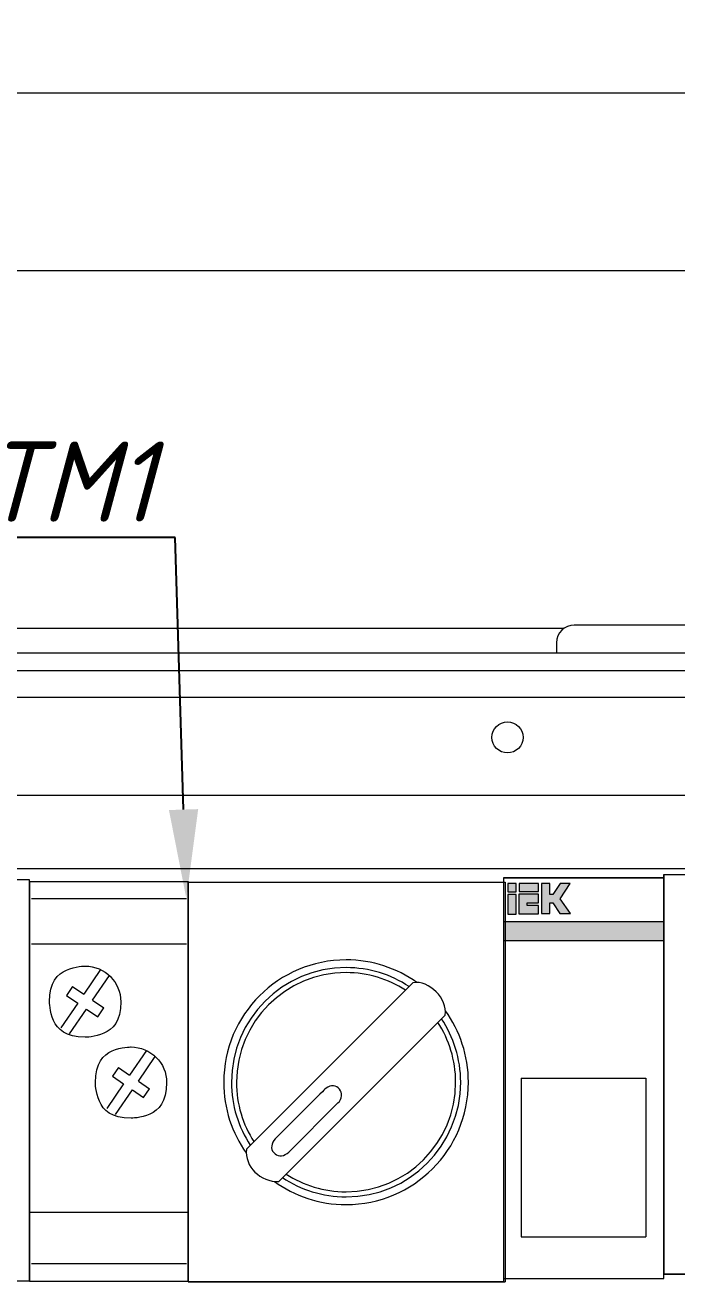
# Model space of a CAD drawing. Extents: x -319 to 3117, y -991 to 292.
# Drawn here: x 1863.1 to 1936.3, y -137.2 to 3.9 of the extents above; entities that cross this region are included whole.
import ezdxf
from ezdxf import colors
from ezdxf.entities.mleader import LeaderData, LeaderLine
from ezdxf.math import Vec2, Vec3

# ---------------------------------------------------------------- set-up
doc = ezdxf.new("R2010")
doc.units = 0
doc.linetypes.add('K5LT_BASIC', pattern=[0])
doc.layers.get('0').update_dxf_attribs({"lineweight": 15})
doc.styles.get("Standard").update_dxf_attribs({"font": 'GOST_Common Italic_0.ttf'})
doc.dimstyles.new('ISO-25', dxfattribs={"dimtxt": 2.5, "dimasz": 2.5, "dimexe": 1.25, "dimexo": 0.625, "dimtad": 1, "dimtxsty": 'Standard', "dimcen": 2.5, "dimadec": 0, "dimazin": 0, "dimtfac": 1, "dimtmove": 0, "dimatfit": 3, "dimfxl": 1, "dimarcsym": 0})

# ---------------------------------------------------------------- blocks, each defined once
blk = doc.blocks.new('*D170')
at = {"color": 0, "lineweight": -2, "transparency": 16777216}
for p, q in [((1631.77, -3.01), (1631.77, 110.27)), ((2131.77, -3.01), (2131.77, 110.27)), ((1641.77, 109.02), (2121.77, 109.02))]:
    blk.add_line(p, q, dxfattribs=at)
at = {"color": 0, "transparency": 16777216}
for points in [[(1641.77, 110.69), (1641.77, 107.36), (1631.77, 109.02)], [(2121.77, 110.69), (2121.77, 107.36), (2131.77, 109.02)]]:
    blk.add_solid(points, dxfattribs=at)
at = {"layer": 'Defpoints', "color": 0, "transparency": 16777216}
for p in [(2131.77, 109.02), (1631.77, -3.64), (2131.77, -3.64)]:
    blk.add_point(p, dxfattribs=at)
at = {"color": 0, "transparency": 16777216, "insert": (1881.77, 114.65), "char_height": 10, "attachment_point": 5}
blk.add_mtext('500', dxfattribs=at)

msp = doc.modelspace()

# ---------------------------------------------------------------- hatches: boundary and pattern name
at = {"lineweight": 15}
h = msp.add_hatch(color=8, dxfattribs=at)
h.paths.add_polyline_path([(1918.23, -93.704), (1917.288, -93.704), (1917.288, -95.919), (1918.23, -95.919)])
h.paths.add_polyline_path([(1918.23, -93.406), (1918.23, -92.469), (1917.288, -92.469), (1917.288, -93.406)])
edge = h.paths.add_edge_path()
edge.add_spline(control_points=[(1918.539, -93.694), (1918.539, -93.694), (1920.762, -93.694), (1920.762, -93.694), (1920.762, -93.694), (1920.762, -93.694), (1920.762, -94.641), (1920.762, -94.641), (1920.762, -94.641), (1920.762, -94.641), (1919.491, -94.642), (1919.491, -94.642), (1919.491, -94.642), (1919.491, -94.642), (1919.491, -94.963), (1919.491, -94.963), (1919.491, -94.963), (1919.491, -94.963), (1920.762, -94.96), (1920.762, -94.96), (1920.762, -94.96), (1920.762, -94.96), (1920.762, -95.897), (1920.762, -95.897), (1920.762, -95.897), (1920.762, -95.897), (1918.539, -95.897), (1918.539, -95.897), (1918.539, -95.897), (1918.539, -95.897), (1918.539, -93.694), (1918.539, -93.694)], knot_values=[0, 0, 0, 0, 0.125, 0.125, 0.125, 0.1251, 0.25, 0.25, 0.25, 0.2501, 0.375, 0.375, 0.375, 0.3751, 0.5, 0.5, 0.5, 0.5001, 0.625, 0.625, 0.625, 0.6251, 0.75, 0.75, 0.75, 0.7501, 0.875, 0.875, 0.875, 0.8751, 1, 1, 1, 1], degree=3, periodic=0)
edge = h.paths.add_edge_path()
edge.add_spline(control_points=[(1924.326, -95.859), (1924.326, -95.859), (1923.165, -94.188), (1923.165, -94.188), (1923.165, -94.188), (1923.165, -94.188), (1924.318, -92.469), (1924.318, -92.469), (1924.318, -92.469), (1924.318, -92.469), (1923.18, -92.469), (1923.18, -92.469), (1923.18, -92.469), (1923.18, -92.469), (1922.362, -93.708), (1922.362, -93.708), (1922.362, -93.708), (1922.362, -93.708), (1922.033, -93.708), (1922.033, -93.708), (1922.033, -93.708), (1922.033, -93.708), (1922.027, -92.469), (1922.027, -92.469), (1922.027, -92.469), (1922.027, -92.469), (1921.091, -92.469), (1921.091, -92.469), (1921.091, -92.469), (1921.091, -95.868), (1921.091, -95.868), (1921.091, -95.868), (1921.091, -95.868), (1921.091, -95.868), (1921.091, -95.868)], knot_values=[0.9230769, 0.9230769, 0.9230769, 0.9230769, 1, 1, 1, 1.0001, 1.0769231, 1.0769231, 1.0769231, 1.0770231, 1.1538461, 1.1538461, 1.1538461, 1.1539461, 1.2307692, 1.2307692, 1.2307692, 1.2308692, 1.3076923, 1.3076923, 1.3076923, 1.3077923, 1.3846154, 1.3846154, 1.3846154, 1.3847154, 1.4615385, 1.4615385, 1.4615385, 1.5, 1.5, 1.5, 1.5001, 1.5384615, 1.5384615, 1.5384615, 1.5384615], degree=3, periodic=0)
edge.add_spline(control_points=[(1921.091, -95.868), (1921.091, -95.868), (1922.037, -95.868), (1922.037, -95.868), (1922.037, -95.868), (1922.037, -95.868), (1922.038, -94.665), (1922.038, -94.665), (1922.038, -94.665), (1922.038, -94.665), (1922.365, -94.665), (1922.365, -94.665), (1922.365, -94.665), (1922.365, -94.665), (1923.142, -95.858), (1923.142, -95.858), (1923.142, -95.858), (1923.142, -95.858), (1924.326, -95.859), (1924.326, -95.859), (1924.326, -95.859), (1924.326, -95.859), (1924.326, -95.859), (1924.326, -95.859)], knot_values=[0.5384615, 0.5384615, 0.5384615, 0.5384615, 0.6153846, 0.6153846, 0.6153846, 0.6154846, 0.6923077, 0.6923077, 0.6923077, 0.6924077, 0.7692308, 0.7692308, 0.7692308, 0.7693308, 0.8461538, 0.8461538, 0.8461538, 0.8462538, 0.8846154, 0.8846154, 0.8846154, 0.8847154, 0.9230769, 0.9230769, 0.9230769, 0.9230769], degree=3, periodic=0)
for points in [[(1918.559, -92.469), (1918.559, -93.395), (1920.762, -93.395), (1920.762, -92.469)], [(1934.819, -98.904), (1934.819, -96.75), (1916.819, -96.75), (1916.819, -98.904)]]:
    msp.add_hatch(color=2, dxfattribs=at).paths.add_polyline_path(points)

# ---------------------------------------------------------------- linework, layer by layer
at = {"color": 0, "linetype": 'Continuous', "lineweight": 20, "extrusion": (0, 1, -2.22045e-16)}
for p, q in [((1631.768, -3.639), (2131.768, -3.639)), ((2111.768, -23.639), (1651.768, -23.639))]:
    msp.add_line(p, q, dxfattribs=at)
at = {"color": 0, "lineweight": 15}
for p, q in [((1955.768, -63.451), (1924.768, -63.451)), ((1923.576, -63.843), (1839.959, -63.843)), ((1922.768, -65.443), (1922.768, -66.568)), ((1773.768, -66.568), (1989.768, -66.568)), ((1773.768, -68.568), (1989.768, -68.568)), ((1773.768, -71.568), (1989.768, -71.568)), ((1776.768, -82.568), (1986.768, -82.568)), ((1975.518, -90.818), (1798.018, -90.818)), ((1916.819, -91.858), (1934.819, -91.858)), ((1918.819, -114.358), (1932.819, -114.358)), ((1918.819, -114.358), (1918.819, -132.162)), ((1932.819, -114.358), (1932.819, -132.162)), ((1918.819, -132.162), (1932.819, -132.162)), ((1916.819, -136.858), (1934.819, -136.858))]:
    msp.add_line(p, q, dxfattribs=at)
at = {"color": 0, "linetype": 'K5LT_BASIC', "lineweight": 15}
for p, q in [((1863.583, -92.078), (1827.583, -92.078)), ((1863.583, -137.158), (1863.583, -92.078)), ((1863.583, -137.158), (1827.583, -137.158))]:
    msp.add_line(p, q, dxfattribs=at)
at = {"color": 2, "lineweight": 15}
for p, q in [((1916.819, -96.75), (1934.819, -96.75)), ((1916.819, -98.904), (1934.819, -98.904))]:
    msp.add_line(p, q, dxfattribs=at)
at = {"lineweight": 15}
for points in [[(1934.819, -91.488), (1970.248, -91.488), (1970.248, -136.379), (1934.819, -136.379)], [(1881.39, -92.346), (1916.819, -92.346), (1916.819, -137.237), (1881.39, -137.237)]]:
    msp.add_lwpolyline(points, close=True, dxfattribs=at)
at = {"color": 0, "lineweight": 15}
msp.add_lwpolyline([(1916.819, -136.858), (1934.819, -136.858), (1934.819, -91.858), (1916.819, -91.858)], close=True, dxfattribs=at)
at = {"color": 9, "lineweight": 15}
for points in [[(1917.288, -93.406), (1918.23, -93.406), (1918.23, -92.469), (1917.288, -92.469), (1917.288, -93.406)], [(1917.288, -95.919), (1918.23, -95.919), (1918.23, -93.704), (1917.288, -93.704), (1917.288, -95.919)]]:
    msp.add_lwpolyline(points, close=True, dxfattribs=at)
at = {"color": 2, "lineweight": 15}
msp.add_lwpolyline([(1918.559, -93.395), (1920.762, -93.395), (1920.762, -92.469), (1918.559, -92.469), (1918.559, -93.395)], close=True, dxfattribs=at)
at = {"color": 0, "lineweight": 15}
msp.add_circle((1917.268, -76.068), 1.75, dxfattribs=at)
msp.add_arc((1924.764, -65.447), 1.996, 89.89091, 179.89064, dxfattribs=at)
at = {"lineweight": 15}
for points in [[(1934.819, -91.488), (1934.819, -91.488), (1934.819, -136.379), (1934.819, -136.379)], [(1934.819, -91.488), (1934.819, -91.488), (1952.634, -91.488), (1952.634, -91.488)], [(1863.575, -92.268), (1863.575, -92.268), (1863.575, -137.158), (1863.575, -137.158)], [(1863.575, -92.268), (1863.575, -92.268), (1881.39, -92.268), (1881.39, -92.268)], [(1881.39, -92.268), (1881.39, -92.268), (1881.39, -120.26), (1881.39, -120.26)], [(1881.39, -92.346), (1881.39, -92.346), (1881.39, -137.237), (1881.39, -137.237)], [(1881.39, -92.346), (1881.39, -92.346), (1899.205, -92.346), (1899.205, -92.346)], [(1899.205, -92.346), (1899.205, -92.346), (1917.02, -92.346), (1917.02, -92.346)], [(1917.02, -92.346), (1917.02, -92.346), (1917.02, -120.338), (1917.02, -120.338)], [(1863.775, -94.174), (1863.775, -94.174), (1881.189, -94.174), (1881.189, -94.174)], [(1863.775, -99.276), (1863.775, -99.276), (1881.189, -99.276), (1881.189, -99.276)], [(1871.561, -102.159), (1871.561, -102.159), (1869.664, -104.927), (1869.664, -104.927)], [(1870.655, -105.605), (1870.655, -105.605), (1872.552, -102.837), (1872.552, -102.837)], [(1871.561, -102.159), (1871.561, -102.159), (1871.561, -102.159), (1871.561, -102.159)], [(1872.552, -102.837), (1872.552, -102.837), (1872.552, -102.837), (1872.552, -102.837)], [(1868.403, -104.065), (1868.403, -104.065), (1867.725, -105.054), (1867.725, -105.054)], [(1868.403, -104.065), (1868.403, -104.065), (1868.403, -104.065), (1868.403, -104.065)], [(1868.403, -104.065), (1868.403, -104.065), (1869.664, -104.927), (1869.664, -104.927)], [(1867.725, -105.054), (1867.725, -105.054), (1868.987, -105.917), (1868.987, -105.917)], [(1870.655, -105.605), (1870.655, -105.605), (1871.917, -106.467), (1871.917, -106.467)], [(1868.987, -105.917), (1868.987, -105.917), (1867.089, -108.684), (1867.089, -108.684)], [(1868.08, -109.362), (1868.08, -109.362), (1869.977, -106.595), (1869.977, -106.595)], [(1868.987, -105.917), (1868.987, -105.917), (1868.987, -105.917), (1868.987, -105.917)], [(1869.977, -106.595), (1869.977, -106.595), (1869.977, -106.595), (1869.977, -106.595)], [(1869.977, -106.595), (1869.977, -106.595), (1871.238, -107.457), (1871.238, -107.457)], [(1871.238, -107.457), (1871.238, -107.457), (1871.917, -106.467), (1871.917, -106.467)], [(1871.917, -106.467), (1871.917, -106.467), (1871.917, -106.467), (1871.917, -106.467)], [(1876.712, -111.245), (1876.712, -111.245), (1874.816, -114.013), (1874.816, -114.013)], [(1876.712, -111.245), (1876.712, -111.245), (1876.712, -111.245), (1876.712, -111.245)], [(1875.807, -114.691), (1875.807, -114.691), (1877.703, -111.923), (1877.703, -111.923)], [(1877.703, -111.923), (1877.703, -111.923), (1877.703, -111.923), (1877.703, -111.923)], [(1873.554, -113.151), (1873.554, -113.151), (1872.876, -114.14), (1872.876, -114.14)], [(1872.876, -114.14), (1872.876, -114.14), (1874.138, -115.003), (1874.138, -115.003)], [(1873.554, -113.151), (1873.554, -113.151), (1873.554, -113.151), (1873.554, -113.151)], [(1873.554, -113.151), (1873.554, -113.151), (1874.816, -114.013), (1874.816, -114.013)], [(1874.138, -115.003), (1874.138, -115.003), (1872.241, -117.77), (1872.241, -117.77)], [(1873.232, -118.447), (1873.232, -118.447), (1875.129, -115.681), (1875.129, -115.681)], [(1874.138, -115.003), (1874.138, -115.003), (1874.138, -115.003), (1874.138, -115.003)], [(1875.129, -115.681), (1875.129, -115.681), (1875.129, -115.681), (1875.129, -115.681)], [(1875.129, -115.681), (1875.129, -115.681), (1876.39, -116.543), (1876.39, -116.543)], [(1875.807, -114.691), (1875.807, -114.691), (1877.068, -115.552), (1877.068, -115.552)], [(1876.39, -116.543), (1876.39, -116.543), (1877.068, -115.552), (1877.068, -115.552)], [(1877.068, -115.552), (1877.068, -115.552), (1877.068, -115.552), (1877.068, -115.552)], [(1881.39, -115.215), (1881.39, -115.215), (1881.39, -115.215), (1881.39, -115.215)], [(1917.02, -115.293), (1917.02, -115.293), (1917.02, -115.293), (1917.02, -115.293)], [(1881.39, -120.26), (1881.39, -120.26), (1881.39, -137.158), (1881.39, -137.158)], [(1917.02, -120.338), (1917.02, -120.338), (1917.02, -137.237), (1917.02, -137.237)], [(1863.575, -129.395), (1863.575, -129.395), (1881.39, -129.395), (1881.39, -129.395)], [(1878.187, -129.395), (1878.187, -129.395), (1881.189, -129.395), (1881.189, -129.395)], [(1881.39, -129.395), (1881.39, -129.395), (1881.39, -129.395), (1881.39, -129.395)], [(1917.02, -129.473), (1917.02, -129.473), (1917.02, -129.473), (1917.02, -129.473)], [(1863.775, -135.16), (1863.775, -135.16), (1881.189, -135.16), (1881.189, -135.16)], [(1881.189, -135.16), (1881.189, -135.16), (1881.189, -135.16), (1881.189, -135.16)], [(1916.819, -135.238), (1916.819, -135.238), (1916.819, -135.238), (1916.819, -135.238)], [(1934.819, -136.379), (1934.819, -136.379), (1952.634, -136.379), (1952.634, -136.379)], [(1863.575, -137.158), (1863.575, -137.158), (1881.39, -137.158), (1881.39, -137.158)], [(1881.189, -137.158), (1881.189, -137.158), (1881.189, -137.158), (1881.189, -137.158)], [(1881.39, -137.237), (1881.39, -137.237), (1899.205, -137.237), (1899.205, -137.237)], [(1899.004, -137.237), (1899.004, -137.237), (1899.004, -137.237), (1899.004, -137.237)], [(1899.205, -137.237), (1899.205, -137.237), (1917.02, -137.237), (1917.02, -137.237)], [(1916.819, -137.237), (1916.819, -137.237), (1916.819, -137.237), (1916.819, -137.237)]]:
    msp.add_open_spline(points, degree=3, dxfattribs=at)
at = {"color": 9, "lineweight": 15}
for points, knots in [([(1921.091, -92.469), (1921.091, -92.469), (1922.027, -92.469), (1922.027, -92.469), (1922.027, -92.469), (1922.027, -92.469), (1922.033, -93.708), (1922.033, -93.708), (1922.033, -93.708), (1922.033, -93.708), (1922.362, -93.708), (1922.362, -93.708), (1922.362, -93.708), (1922.362, -93.708), (1923.18, -92.469), (1923.18, -92.469), (1923.18, -92.469), (1923.18, -92.469), (1924.318, -92.469), (1924.318, -92.469), (1924.318, -92.469), (1924.318, -92.469), (1923.165, -94.188), (1923.165, -94.188), (1923.165, -94.188), (1923.165, -94.188), (1924.326, -95.859), (1924.326, -95.859), (1924.326, -95.859), (1924.326, -95.859), (1923.142, -95.858), (1923.142, -95.858), (1923.142, -95.858), (1923.142, -95.858), (1922.365, -94.665), (1922.365, -94.665), (1922.365, -94.665), (1922.365, -94.665), (1922.038, -94.665), (1922.038, -94.665), (1922.038, -94.665), (1922.038, -94.665), (1922.037, -95.868), (1922.037, -95.868), (1922.037, -95.868), (1922.037, -95.868), (1921.091, -95.868), (1921.091, -95.868), (1921.091, -95.868), (1921.091, -95.868), (1921.091, -92.469), (1921.091, -92.469)], [0, 0, 0, 0, 0.0769231, 0.0769231, 0.0769231, 0.0769231, 0.1538462, 0.1538462, 0.1538462, 0.1538462, 0.2307692, 0.2307692, 0.2307692, 0.2307692, 0.3076923, 0.3076923, 0.3076923, 0.3076923, 0.3846154, 0.3846154, 0.3846154, 0.3846154, 0.4615385, 0.4615385, 0.4615385, 0.4615385, 0.5384615, 0.5384615, 0.5384615, 0.5384615, 0.6153846, 0.6153846, 0.6153846, 0.6153846, 0.6923077, 0.6923077, 0.6923077, 0.6923077, 0.7692308, 0.7692308, 0.7692308, 0.7692308, 0.8461538, 0.8461538, 0.8461538, 0.8461539, 0.9230769, 0.9230769, 0.9230769, 0.9230769, 1, 1, 1, 1]), ([(1918.539, -93.694), (1918.539, -93.694), (1920.762, -93.694), (1920.762, -93.694), (1920.762, -93.694), (1920.762, -93.694), (1920.762, -94.641), (1920.762, -94.641), (1920.762, -94.641), (1920.762, -94.641), (1919.491, -94.642), (1919.491, -94.642), (1919.491, -94.642), (1919.491, -94.642), (1919.491, -94.963), (1919.491, -94.963), (1919.491, -94.963), (1919.491, -94.963), (1920.762, -94.96), (1920.762, -94.96), (1920.762, -94.96), (1920.762, -94.96), (1920.762, -95.897), (1920.762, -95.897), (1920.762, -95.897), (1920.762, -95.897), (1918.539, -95.897), (1918.539, -95.897), (1918.539, -95.897), (1918.539, -95.897), (1918.539, -93.694), (1918.539, -93.694)], [0, 0, 0, 0, 0.125, 0.125, 0.125, 0.125, 0.25, 0.25, 0.25, 0.25, 0.375, 0.375, 0.375, 0.375, 0.5, 0.5, 0.5, 0.5, 0.625, 0.625, 0.625, 0.625, 0.75, 0.75, 0.75, 0.75, 0.875, 0.875, 0.875, 0.875, 1, 1, 1, 1])]:
    msp.add_open_spline(points, degree=3, knots=knots, dxfattribs=at)
at = {"lineweight": 15}
for points, knots in [([(1934.819, -98.529), (1934.819, -101.068), (1934.819, -103.69), (1934.819, -106.346), (1934.819, -106.346), (1934.819, -109.001), (1934.819, -111.689), (1934.819, -114.358)], [0, 0, 0, 0, 0.3333333, 0.3333333, 0.3333333, 0.6666667, 1, 1, 1, 1]), ([(1863.575, -99.308), (1863.575, -101.848), (1863.575, -104.469), (1863.575, -107.125), (1863.575, -107.125), (1863.575, -109.78), (1863.575, -112.468), (1863.575, -115.137)], [0, 0, 0, 0, 0.3333333, 0.3333333, 0.3333333, 0.6666667, 1, 1, 1, 1]), ([(1881.39, -99.386), (1881.39, -101.926), (1881.39, -104.547), (1881.39, -107.203), (1881.39, -107.203), (1881.39, -109.858), (1881.39, -112.546), (1881.39, -115.215)], [0, 0, 0, 0, 0.3333333, 0.3333333, 0.3333333, 0.6666667, 1, 1, 1, 1]), ([(1907.083, -103.6), (1904.838, -102.004), (1902.094, -101.066), (1899.131, -101.066), (1899.131, -101.066), (1891.542, -101.066), (1885.387, -107.221), (1885.387, -114.81), (1885.387, -114.81), (1885.387, -117.771), (1886.324, -120.513), (1887.917, -122.757)], [1.32191746, 1.32191746, 1.32191746, 1.32191746, 1.4, 1.4, 1.4, 1.40000001, 1.6, 1.6, 1.6, 1.60000001, 1.67802251, 1.67802251, 1.67802251, 1.67802251]), ([(1873.824, -105.761), (1873.824, -103.553), (1872.032, -101.762), (1869.82, -101.762), (1869.82, -101.762), (1867.61, -101.762), (1865.817, -103.553), (1865.817, -105.761), (1865.817, -105.761), (1865.817, -107.969), (1867.61, -109.76), (1869.82, -109.76), (1869.82, -109.76), (1872.032, -109.76), (1873.824, -107.969), (1873.824, -105.761), (1873.824, -105.761), (1873.824, -105.761), (1873.824, -105.761), (1873.824, -105.761)], [0, 0, 0, 0, 0.1666667, 0.1666667, 0.1666667, 0.25, 0.3333333, 0.3333333, 0.3333333, 0.4166667, 0.5, 0.5, 0.5, 0.5833333, 0.6666667, 0.6666667, 0.6666667, 0.8333333, 1, 1, 1, 1]), ([(1906.212, -104.056), (1904.18, -102.715), (1901.747, -101.935), (1899.131, -101.935), (1899.131, -101.935), (1892.02, -101.935), (1886.255, -107.7), (1886.255, -114.81), (1886.255, -114.81), (1886.255, -117.426), (1887.035, -119.86), (1888.376, -121.892)], [0.32641471, 0.32641471, 0.32641471, 0.32641471, 0.4, 0.4, 0.4, 0.40000001, 0.6, 0.6, 0.6, 0.60000001, 0.67358849, 0.67358849, 0.67358849, 0.67358849]), ([(1905.806, -104.462), (1903.883, -103.219), (1901.591, -102.497), (1899.131, -102.497), (1899.131, -102.497), (1892.332, -102.497), (1886.817, -108.011), (1886.817, -114.81), (1886.817, -114.81), (1886.817, -117.271), (1887.539, -119.563), (1888.783, -121.486)], [0.32763911, 0.32763911, 0.32763911, 0.32763911, 0.4, 0.4, 0.4, 0.40000001, 0.6, 0.6, 0.6, 0.60000001, 0.67237077, 0.67237077, 0.67237077, 0.67237077]), ([(1905.806, -104.462), (1903.883, -103.219), (1901.591, -102.497), (1899.131, -102.497), (1899.131, -102.497), (1892.332, -102.497), (1886.817, -108.011), (1886.817, -114.81), (1886.817, -114.81), (1886.817, -117.271), (1887.539, -119.563), (1888.783, -121.486)], [0.3276387, 0.3276387, 0.3276387, 0.3276387, 0.4, 0.4, 0.4, 0.40000001, 0.6, 0.6, 0.6, 0.60000001, 0.67237077, 0.67237077, 0.67237077, 0.67237077]), ([(1910.268, -107.258), (1910.268, -107.258), (1891.564, -125.961), (1891.564, -125.961), (1891.564, -125.961), (1889.526, -126.062), (1887.705, -124.24), (1887.935, -122.334), (1887.935, -122.334), (1887.935, -122.334), (1906.639, -103.629), (1906.639, -103.629), (1906.639, -103.629), (1908.491, -103.318), (1910.531, -105.444), (1910.268, -107.258), (1910.268, -107.258), (1910.268, -107.258), (1910.268, -107.258), (1910.268, -107.258)], [0, 0, 0, 0, 0.2, 0.2, 0.2, 0.2, 0.4, 0.4, 0.4, 0.4, 0.6, 0.6, 0.6, 0.6, 0.8, 0.8, 0.8, 0.8, 1, 1, 1, 1]), ([(1891.079, -125.949), (1893.342, -127.588), (1896.124, -128.554), (1899.131, -128.554), (1899.131, -128.554), (1899.131, -128.554), (1899.131, -128.554), (1899.131, -128.554), (1906.72, -128.554), (1912.875, -122.4), (1912.875, -114.81), (1912.875, -114.81), (1912.875, -111.813), (1911.915, -109.04), (1910.286, -106.781)], [0.72075517, 0.72075517, 0.72075517, 0.72075517, 0.8, 0.8, 0.8, 0.80000001, 1, 1, 1, 1.2, 1.2, 1.2, 1.20000001, 1.27897626, 1.27897626, 1.27897626, 1.27897626]), ([(1891.996, -125.53), (1894.038, -126.892), (1896.492, -127.687), (1899.131, -127.687), (1899.131, -127.687), (1899.131, -127.687), (1899.131, -127.687), (1899.131, -127.687), (1906.241, -127.687), (1912.006, -121.92), (1912.006, -114.81), (1912.006, -114.81), (1912.006, -112.172), (1911.212, -109.719), (1909.85, -107.676)], [0.72577342, 0.72577342, 0.72577342, 0.72577342, 0.8, 0.8, 0.8, 0.80000001, 1, 1, 1, 1.2, 1.2, 1.2, 1.20000001, 1.27421801, 1.27421801, 1.27421801, 1.27421801]), ([(1892.402, -125.123), (1894.336, -126.388), (1896.648, -127.123), (1899.131, -127.123), (1899.131, -127.123), (1899.131, -127.123), (1899.131, -127.123), (1899.131, -127.123), (1905.931, -127.123), (1911.443, -121.61), (1911.443, -114.81), (1911.443, -114.81), (1911.443, -112.328), (1910.708, -110.016), (1909.444, -108.082)], [0.72696784, 0.72696784, 0.72696784, 0.72696784, 0.8, 0.8, 0.8, 0.80000001, 1, 1, 1, 1.2, 1.2, 1.2, 1.20000001, 1.27302874, 1.27302874, 1.27302874, 1.27302874]), ([(1892.402, -125.123), (1894.336, -126.388), (1896.648, -127.123), (1899.131, -127.123), (1899.131, -127.123), (1899.131, -127.123), (1899.131, -127.123), (1899.131, -127.123), (1905.931, -127.123), (1911.443, -121.61), (1911.443, -114.81), (1911.443, -114.81), (1911.443, -112.328), (1910.708, -110.016), (1909.444, -108.082)], [0.72696784, 0.72696784, 0.72696784, 0.72696784, 0.8, 0.8, 0.8, 0.80000001, 1, 1, 1, 1.2, 1.2, 1.2, 1.20000001, 1.27302801, 1.27302801, 1.27302801, 1.27302801]), ([(1878.975, -114.847), (1878.975, -112.638), (1877.183, -110.848), (1874.972, -110.848), (1874.972, -110.848), (1872.761, -110.848), (1870.968, -112.638), (1870.968, -114.847), (1870.968, -114.847), (1870.968, -117.055), (1872.761, -118.846), (1874.972, -118.846), (1874.972, -118.846), (1877.183, -118.846), (1878.975, -117.055), (1878.975, -114.847), (1878.975, -114.847), (1878.975, -114.847), (1878.975, -114.847), (1878.975, -114.847)], [0, 0, 0, 0, 0.1666667, 0.1666667, 0.1666667, 0.25, 0.3333333, 0.3333333, 0.3333333, 0.4166667, 0.5, 0.5, 0.5, 0.5833333, 0.6666667, 0.6666667, 0.6666667, 0.8333333, 1, 1, 1, 1]), ([(1898.217, -117.142), (1898.217, -117.142), (1892.692, -122.667), (1892.692, -122.667), (1892.692, -122.667), (1892.219, -123.139), (1891.528, -123.22), (1891.155, -122.845), (1891.155, -122.845), (1891.155, -122.845), (1891.003, -122.695), (1891.003, -122.695), (1891.003, -122.695), (1890.63, -122.32), (1890.71, -121.629), (1891.182, -121.157), (1891.182, -121.157), (1891.182, -121.157), (1896.707, -115.632), (1896.707, -115.632), (1896.707, -115.632), (1897.179, -115.16), (1897.871, -115.08), (1898.243, -115.454), (1898.243, -115.454), (1898.243, -115.454), (1898.395, -115.604), (1898.395, -115.604), (1898.395, -115.604), (1898.768, -115.978), (1898.689, -116.67), (1898.217, -117.142), (1898.217, -117.142), (1898.217, -117.142), (1898.217, -117.142), (1898.217, -117.142)], [0, 0, 0, 0, 0.1111111, 0.1111111, 0.1111111, 0.1111111, 0.2222222, 0.2222222, 0.2222222, 0.2222222, 0.3333333, 0.3333333, 0.3333333, 0.3333333, 0.4444444, 0.4444444, 0.4444444, 0.4444445, 0.5555556, 0.5555556, 0.5555556, 0.5555556, 0.6666667, 0.6666667, 0.6666667, 0.6666667, 0.7777778, 0.7777778, 0.7777778, 0.7777778, 0.8888889, 0.8888889, 0.8888889, 0.8888889, 1, 1, 1, 1])]:
    msp.add_open_spline(points, degree=3, knots=knots, dxfattribs=at)

# ---------------------------------------------------------------- dimensions: what is measured, and where the dimension line sits
dim = msp.add_linear_dim(base=(2131.768, 109.024), p1=(1631.768, -3.639), p2=(2131.768, -3.639), dimstyle='ISO-25', override={"dimtxt": 10, "dimasz": 10})
dim.commit()
dim.dimension.update_dxf_attribs({"geometry": '*D170', "text_midpoint": (1881.768, 109.024), "dimtype": 160})

# ---------------------------------------------------------------- leaders
ml = msp.add_multileader_mtext('Standard', dxfattribs=at)
ml.set_content('TM1', color=256)
ml.set_leader_properties()
ml.build(insert=Vec2(0, 0))
ml.multileader.update_dxf_attribs({"text_right_attachment_type": 6, "dogleg_length": 0.36, "arrow_head_size": 10})
ctx = ml.context
ctx.base_point, ctx.char_height, ctx.arrow_head_size, ctx.plane_origin = Vec3(1856.953, -47.33), 9, 10, Vec3(2126.414, 75.247)
ctx.right_attachment, ctx.text_align_type = 6, 2
notes = []
notes.append((ctx, [(0, (1, 1, 0), (1879.92, -53.63), (-1, 0), 0.36, [(0, [(1881.189, -94.174)], 0, [])])]))
ctx.mtext.insert, ctx.mtext.alignment, ctx.mtext.flow_direction = Vec3(1877.56, -42.83), 3, 5
for ctx, leaders in notes:
    for number, flags, end, landing, length, lines in leaders:
        leader = LeaderData()
        leader.index, (leader.has_last_leader_line, leader.has_dogleg_vector, leader.attachment_direction) = number, flags
        leader.last_leader_point, leader.dogleg_vector, leader.dogleg_length = Vec3(end), Vec3(landing), length
        for number, points, colour, breaks in lines:
            line = LeaderLine()
            line.index, line.vertices, line.color, line.breaks = number, Vec3.list(points), colors.encode_raw_color(colour), breaks
            leader.lines.append(line)
        ctx.leaders.append(leader)

doc.saveas('drawing.dxf')
